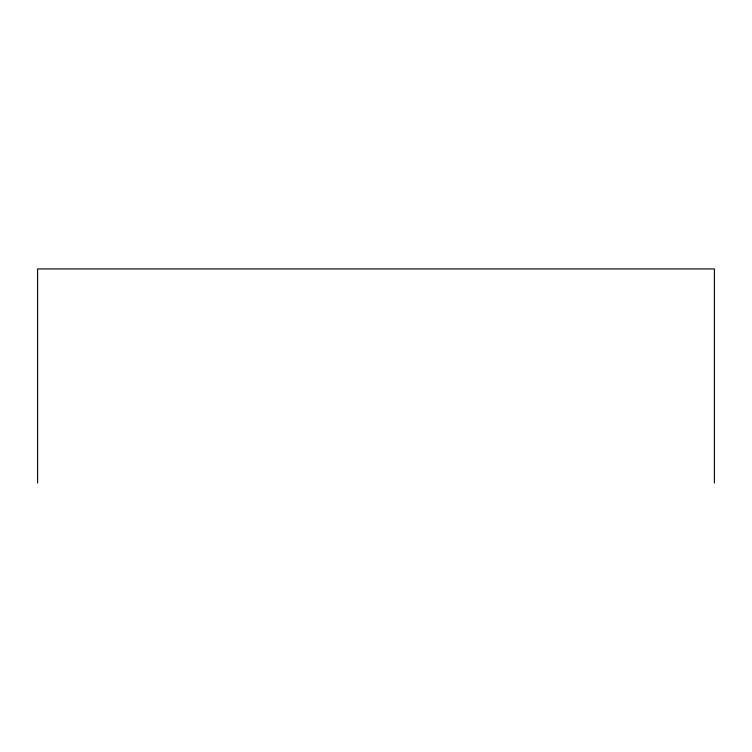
<?xml version="1.0" encoding="UTF-8"?>
<svg xmlns="http://www.w3.org/2000/svg" width="752" height="752" viewBox="0 0 752 752"><rect width="100%" height="100%" fill="white"/><g stroke="black" fill="none" stroke-linecap="round" stroke-linejoin="round"><path stroke-width="1.13" d="M714.4 483.066L714.4 268.934L37.6 268.934L37.6 483.066"/></g></svg>
